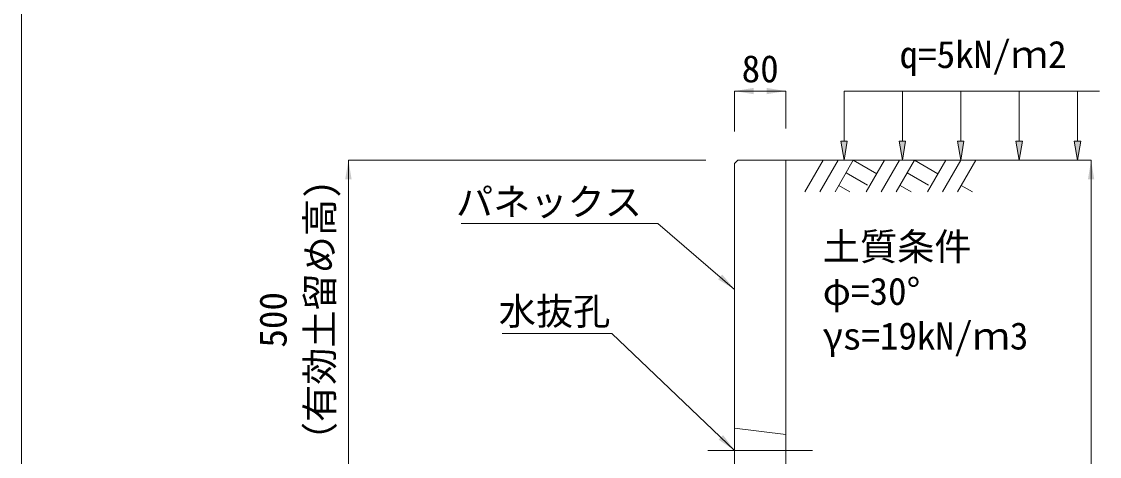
# Model space of a CAD drawing. Units: millimetres at full size, sheet at 1:40. Extents: x 206103 to 244503, y 883348 to 903496.
# Drawn here: x 232503 to 234192, y 888314 to 888996 of the extents above; entities that cross this region are included whole.
import ezdxf
from ezdxf.enums import TextEntityAlignment as Align

# ---------------------------------------------------------------- set-up
doc = ezdxf.new("R2010")
doc.units = ezdxf.units.MM
doc.header["$LTSCALE"] = 40
doc.linetypes.add('DASHED', pattern=[7.5, 6, -1.5])
doc.linetypes.add('USER1', pattern=[28.575, 19.05, -3.175, 3.175, -3.175])
for name, color, linetype, lineweight in [('0_2', 7, 'Continuous', 20), ('パネックスKUR', 2, 'Continuous', 20), ('図枠', 5, 'Continuous', 13), ('寸法線', 7, 'Continuous', 13), ('引出線', 4, 'Continuous', 13), ('補助線', 8, 'USER1', 13), ('ﾊｯﾁﾝｸﾞ', 7, 'Continuous', 5)]:
    doc.layers.add(name, color=color, linetype=linetype, lineweight=lineweight)
doc.layers.add('文字', color=7, linetype='Continuous')
doc.styles.add('ＭＳ ゴシック', font='')
doc.styles.get('ＭＳ ゴシック').set_extended_font_data('MS Gothic')

# ---------------------------------------------------------------- blocks, each defined once
blk = doc.blocks.new('filled_arrow')
at = {"color": 0, "linetype": 'Continuous', "lineweight": -2}
blk.add_solid([(7.5, 1.25), (0, 0), (7.5, -1.25)], dxfattribs=at)

msp = doc.modelspace()

# ---------------------------------------------------------------- hatches: boundary and pattern name
at = {"layer": '寸法線'}
for points in [[(233796.62, 888808.33), (233791.62, 888778.33), (233786.62, 888808.33)], [(233888.03, 888808.33), (233883.03, 888778.33), (233878.03, 888808.33)], [(233979.44, 888808.33), (233974.44, 888778.33), (233969.44, 888808.33)], [(234070.86, 888808.33), (234065.86, 888778.33), (234060.86, 888808.33)], [(234162.27, 888808.33), (234157.27, 888778.33), (234152.27, 888808.33)]]:
    msp.add_hatch(color=256, dxfattribs=at).paths.add_polyline_path(points)

# ---------------------------------------------------------------- linework, layer by layer
at = {"layer": '0_2'}
msp.add_line((233700.21, 888778.33), (234100.21, 888778.33), dxfattribs=at)
at = {"layer": 'パネックスKUR'}
for p, q in [((233620.21, 888773.33), (233625.21, 888778.33)), ((233620.21, 888773.33), (233620.21, 888278.33)), ((233700.21, 888778.33), (233625.21, 888778.33)), ((233700.21, 888778.33), (233700.21, 887648.33))]:
    msp.add_line(p, q, dxfattribs=at)
at = {"layer": 'パネックスKUR', "linetype": 'DASHED', "lineweight": 9}
msp.add_line((233620.21, 888358.33), (233700.21, 888348.33), dxfattribs=at)
at = {"layer": '図枠'}
msp.add_line((232503.21, 903148.33), (232503.21, 883348.33), dxfattribs=at)
at = {"layer": '寸法線'}
for p, q in [((233620.21, 888886.88), (233700.21, 888886.88)), ((233620.21, 888823.33), (233620.21, 888886.88)), ((233700.21, 888828.33), (233700.21, 888886.88)), ((233015.21, 888278.33), (233015.21, 888778.33)), ((233575.21, 888778.33), (233015.21, 888778.33)), ((233750.21, 888778.33), (234178.55, 888778.33)), ((234178.55, 887648.33), (234178.55, 888778.33))]:
    msp.add_line(p, q, dxfattribs=at)
at = {"layer": '寸法線', "lineweight": 9}
for p, q in [((234191.62, 888886.88), (233791.62, 888886.88)), ((233791.62, 888808.33), (233791.62, 888886.88)), ((233883.03, 888808.33), (233883.03, 888886.88)), ((233974.44, 888808.33), (233974.44, 888886.88)), ((234065.86, 888808.33), (234065.86, 888886.88)), ((234157.27, 888808.33), (234157.27, 888886.88))]:
    msp.add_line(p, q, dxfattribs=at)
for points in [[(233796.62, 888808.33), (233791.62, 888778.33), (233786.62, 888808.33)], [(233888.03, 888808.33), (233883.03, 888778.33), (233878.03, 888808.33)], [(233979.44, 888808.33), (233974.44, 888778.33), (233969.44, 888808.33)], [(234070.86, 888808.33), (234065.86, 888778.33), (234060.86, 888808.33)], [(234162.27, 888808.33), (234157.27, 888778.33), (234152.27, 888808.33)]]:
    msp.add_lwpolyline(points, close=True, dxfattribs=at)
at = {"layer": '引出線'}
for points in [[(233620.21, 888575.83), (233500, 888679.29), (233191.75, 888679.29)], [(233620.21, 888323.33), (233427.75, 888506.78), (233256, 888506.78)]]:
    msp.add_lwpolyline(points, dxfattribs=at)
at = {"layer": '補助線'}
msp.add_line((233578.35, 888323.33), (233742.06, 888323.33), dxfattribs=at)
at = {"layer": 'ﾊｯﾁﾝｸﾞ', "lineweight": 9}
for p, q in [((233758.85, 888778.32), (233730.21, 888728.7)), ((233782.48, 888778.32), (233753.83, 888728.7)), ((233806.1, 888778.32), (233777.45, 888728.7)), ((233806.1, 888778.32), (233842.67, 888757.21)), ((233854.86, 888778.32), (233826.21, 888728.7)), ((233878.48, 888778.32), (233849.83, 888728.7)), ((233902.1, 888778.32), (233873.45, 888728.7)), ((233902.1, 888778.32), (233938.67, 888757.21)), ((233950.85, 888778.32), (233922.2, 888728.7)), ((233974.48, 888778.32), (233945.83, 888728.7)), ((233998.1, 888778.32), (233969.45, 888728.7)), ((233794.68, 888758.54), (233828.09, 888739.25)), ((233890.68, 888758.54), (233924.09, 888739.25)), ((233783.26, 888738.75), (233800.67, 888728.7)), ((233879.25, 888738.75), (233896.67, 888728.7)), ((233975.25, 888738.75), (233992.67, 888728.7))]:
    msp.add_line(p, q, dxfattribs=at)

# ---------------------------------------------------------------- block references
at = {"layer": '寸法線', "xscale": 4, "yscale": 4}
msp.add_blockref('filled_arrow', (233620.21, 888886.88), dxfattribs=at)
for p, rotation in [((233700.21, 888886.88), 180), ((233015.21, 888778.33), 270), ((234178.55, 888778.33), 270)]:
    msp.add_blockref('filled_arrow', p, dxfattribs=dict(at, rotation=rotation))
at = {"layer": '引出線', "xscale": 4, "yscale": 4}
for p, rotation in [((233620.21, 888575.83), 139.3), ((233620.21, 888323.33), 136.4)]:
    msp.add_blockref('filled_arrow', p, dxfattribs=dict(at, rotation=rotation))

# ---------------------------------------------------------------- texts
at = {"layer": '寸法線', "style": 'ＭＳ ゴシック'}
msp.add_text('80', height=42.72, dxfattribs=at).set_placement((233660.21, 888921.88), align=Align.MIDDLE_CENTER)
for s, p in [('（有効土留め高)', (233004.41, 888309.8)), ('500', (232931.28, 888484.62))]:
    msp.add_text(s, height=42.72, rotation=90, dxfattribs=at).set_placement(p, align=Align.BOTTOM_LEFT)
for s, p in [('土質条件', (233758.17, 888664.36)), ('φ=30°', (233758.17, 888594.36)), ('γs=19kN/ｍ3', (233758.17, 888524.36))]:
    msp.add_text(s, height=42.72, dxfattribs=at).set_placement(p, align=Align.TOP_LEFT)
at = {"layer": '引出線', "style": 'ＭＳ ゴシック'}
for s, p in [('パネックス', (233475, 888734.43)), ('水抜孔', (233425.5, 888563.06))]:
    msp.add_text(s, height=42.72, dxfattribs=at).set_placement(p, align=Align.TOP_RIGHT)
at = {"layer": '文字', "style": 'ＭＳ ゴシック'}
msp.add_text('q=5kN/ｍ2', height=42.72, dxfattribs=at).set_placement((233878.51, 888910.15), align=Align.BOTTOM_LEFT)

doc.saveas('drawing.dxf')
